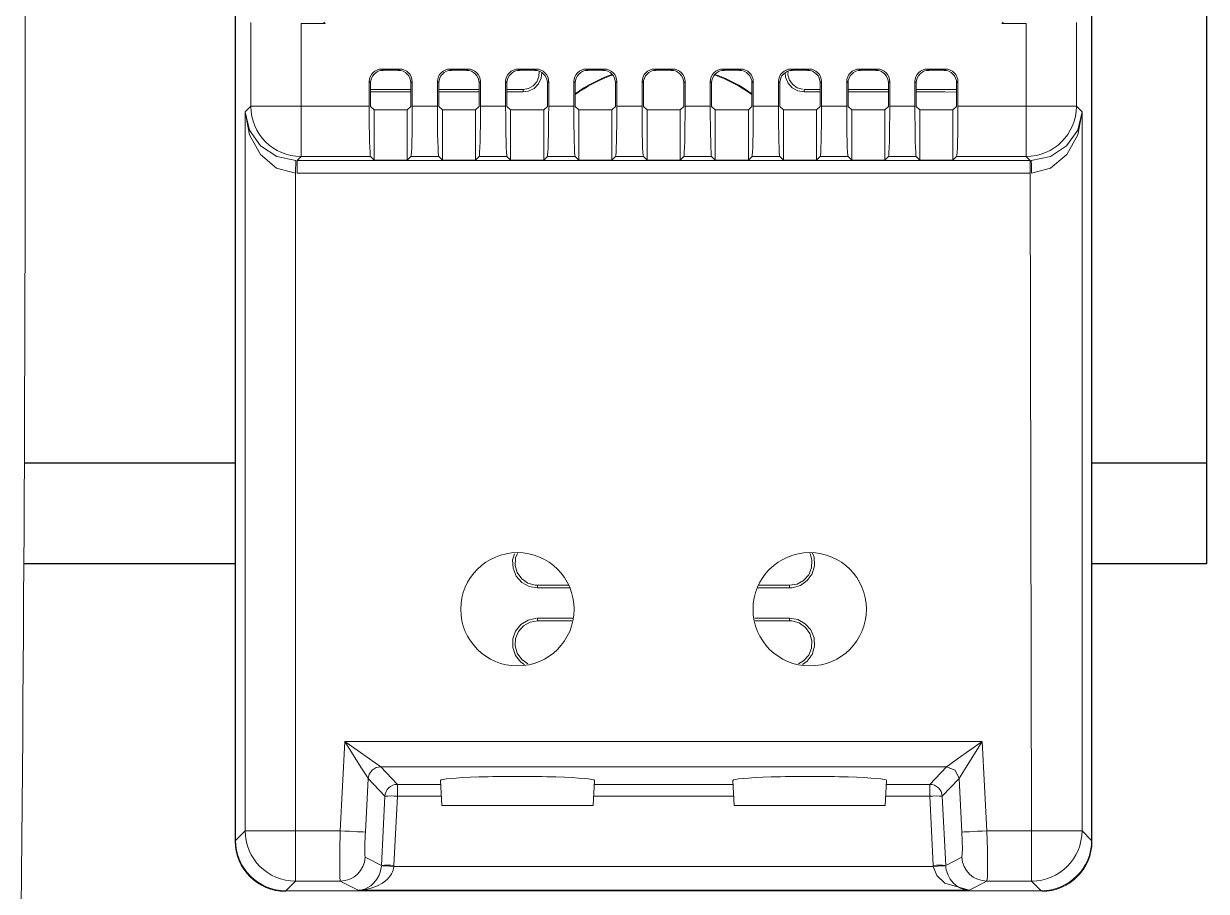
# Model space of a CAD drawing. Header units: millimetres. Extents: x -6000 to 26000, y -6000 to 26000.
# Drawn here: x 148.12 to 154.64, y -4312.5 to -4307.7 of the extents above; entities that cross this region are included whole.
import ezdxf

# ---------------------------------------------------------------- set-up
doc = ezdxf.new("R2010")
doc.units = ezdxf.units.MM
doc.header["$MEASUREMENT"] = 0
doc.layers.add('Чертеж и Рисунок_Ном._пера__21', color=7, linetype='Continuous', lineweight=30)
doc.layers.add('Чертеж и Рисунок_Ном._пера__7', color=7, linetype='Continuous', lineweight=15)
doc.layers.add('Чертеж и Рисунок_Ном._пера__8', color=7, linetype='Continuous', lineweight=15, true_color=0xa80f02)

msp = doc.modelspace()

# ---------------------------------------------------------------- linework, layer by layer
at = {"layer": 'Чертеж и Рисунок_Ном._пера__21', "color": 7, "linetype": 'Continuous', "lineweight": 30}
for p, q in [((154.644, -4305.8191), (154.644, -4310.6876)), ((154.644, -4306.3755), (154.644, -4310.1312)), ((149.285, -4310.1312), (148.1192, -4310.1312)), ((154.644, -4310.1312), (154.0107, -4310.1312)), ((149.285, -4310.6876), (148.1164, -4310.6876)), ((154.644, -4310.6876), (154.0107, -4310.6876))]:
    msp.add_line(p, q, dxfattribs=at)
at = {"layer": 'Чертеж и Рисунок_Ном._пера__7', "color": 7, "linetype": 'Continuous', "lineweight": 15}
for p, q in [((149.2831, -4312.2199), (149.2831, -4304.2904)), ((149.285, -4304.2907), (149.285, -4312.2159)), ((154.0107, -4312.2159), (154.0107, -4304.2907)), ((154.0125, -4312.2199), (154.0125, -4304.2904)), ((149.3689, -4307.6966), (149.3689, -4308.16)), ((149.647, -4307.7037), (149.647, -4308.16)), ((149.7804, -4307.7037), (149.647, -4307.7037)), ((149.7731, -4307.6964), (149.7804, -4307.7037)), ((153.5153, -4307.7037), (153.5226, -4307.6964)), ((153.6487, -4307.7037), (153.5153, -4307.7037)), ((153.6487, -4308.16), (153.6487, -4307.7037)), ((153.9268, -4308.16), (153.9268, -4307.6966)), ((150.0925, -4307.9544), (150.1908, -4307.9544)), ((150.0925, -4307.9544), (150.0997, -4307.9617)), ((150.1836, -4307.9617), (150.0997, -4307.9617)), ((150.1836, -4307.9617), (150.1908, -4307.9544)), ((150.469, -4307.9544), (150.5674, -4307.9544)), ((150.469, -4307.9544), (150.4763, -4307.9617)), ((150.5601, -4307.9617), (150.4763, -4307.9617)), ((150.5601, -4307.9617), (150.5674, -4307.9544)), ((150.8456, -4307.9544), (150.9439, -4307.9544)), ((150.8456, -4307.9544), (150.8528, -4307.9617)), ((150.9367, -4307.9617), (150.8528, -4307.9617)), ((150.9367, -4307.9617), (150.9439, -4307.9544)), ((151.2221, -4307.9544), (151.3205, -4307.9544)), ((151.2221, -4307.9544), (151.2294, -4307.9617)), ((151.3132, -4307.9617), (151.2294, -4307.9617)), ((151.3132, -4307.9617), (151.3205, -4307.9544)), ((151.5987, -4307.9544), (151.697, -4307.9544)), ((151.5987, -4307.9544), (151.6059, -4307.9617)), ((151.6897, -4307.9617), (151.6059, -4307.9617)), ((151.6897, -4307.9617), (151.697, -4307.9544)), ((151.9752, -4307.9544), (152.0736, -4307.9544)), ((151.9752, -4307.9544), (151.9825, -4307.9617)), ((152.0663, -4307.9617), (151.9825, -4307.9617)), ((152.0663, -4307.9617), (152.0736, -4307.9544)), ((152.3517, -4307.9544), (152.4501, -4307.9544)), ((152.3517, -4307.9544), (152.359, -4307.9617)), ((152.4428, -4307.9617), (152.359, -4307.9617)), ((152.4428, -4307.9617), (152.4501, -4307.9544)), ((152.7283, -4307.9544), (152.8267, -4307.9544)), ((152.7283, -4307.9544), (152.7356, -4307.9617)), ((152.8194, -4307.9617), (152.7356, -4307.9617)), ((152.8194, -4307.9617), (152.8267, -4307.9544)), ((153.1048, -4307.9544), (153.2032, -4307.9544)), ((153.1048, -4307.9544), (153.1121, -4307.9617)), ((153.1959, -4307.9617), (153.1121, -4307.9617)), ((153.1959, -4307.9617), (153.2032, -4307.9544)), ((150.0229, -4308.024), (150.0229, -4308.16)), ((150.0229, -4308.024), (150.0302, -4308.0312)), ((150.0302, -4308.0312), (150.0302, -4308.1606)), ((150.2531, -4308.0312), (150.2604, -4308.024)), ((150.2531, -4308.1606), (150.2531, -4308.0312)), ((150.2604, -4308.16), (150.2604, -4308.024)), ((150.3995, -4308.024), (150.3995, -4308.16)), ((150.3995, -4308.024), (150.4068, -4308.0312)), ((150.4068, -4308.0312), (150.4068, -4308.1606)), ((150.6296, -4308.0312), (150.6369, -4308.024)), ((150.6296, -4308.1606), (150.6296, -4308.0312)), ((150.6369, -4308.16), (150.6369, -4308.024)), ((150.776, -4308.024), (150.776, -4308.16)), ((150.776, -4308.024), (150.7833, -4308.0312)), ((150.7833, -4308.0312), (150.7833, -4308.1606)), ((151.0062, -4308.0312), (151.0135, -4308.024)), ((151.0062, -4308.1606), (151.0062, -4308.0312)), ((151.0135, -4308.16), (151.0135, -4308.024)), ((151.1526, -4308.024), (151.1526, -4308.16)), ((151.1526, -4308.024), (151.1599, -4308.0312)), ((151.1599, -4308.0312), (151.1599, -4308.1606)), ((151.3827, -4308.0312), (151.39, -4308.024)), ((151.3827, -4308.1606), (151.3827, -4308.0312)), ((151.39, -4308.16), (151.39, -4308.024)), ((151.5291, -4308.024), (151.5291, -4308.16)), ((151.5291, -4308.024), (151.5364, -4308.0312)), ((151.5364, -4308.0312), (151.5364, -4308.1606)), ((151.7593, -4308.0312), (151.7665, -4308.024)), ((151.7593, -4308.1606), (151.7593, -4308.0312)), ((151.7665, -4308.16), (151.7665, -4308.024)), ((151.9057, -4308.024), (151.9057, -4308.16)), ((151.9057, -4308.024), (151.9129, -4308.0312)), ((151.9129, -4308.0312), (151.9129, -4308.1606)), ((152.1358, -4308.0312), (152.1431, -4308.024)), ((152.1358, -4308.1606), (152.1358, -4308.0312)), ((152.1431, -4308.16), (152.1431, -4308.024)), ((152.2822, -4308.024), (152.2822, -4308.16)), ((152.2822, -4308.024), (152.2895, -4308.0312)), ((152.2895, -4308.0312), (152.2895, -4308.1606)), ((152.5124, -4308.0312), (152.5196, -4308.024)), ((152.5124, -4308.1606), (152.5124, -4308.0312)), ((152.5196, -4308.16), (152.5196, -4308.024)), ((152.6588, -4308.024), (152.6588, -4308.16)), ((152.6588, -4308.024), (152.666, -4308.0312)), ((152.666, -4308.0312), (152.666, -4308.1606)), ((152.8889, -4308.0312), (152.8962, -4308.024)), ((152.8889, -4308.1606), (152.8889, -4308.0312)), ((152.8962, -4308.16), (152.8962, -4308.024)), ((153.0353, -4308.024), (153.0353, -4308.16)), ((153.0353, -4308.024), (153.0426, -4308.0312)), ((153.0426, -4308.0312), (153.0426, -4308.1606)), ((153.2655, -4308.0312), (153.2727, -4308.024)), ((153.2655, -4308.1606), (153.2655, -4308.0312)), ((153.2727, -4308.16), (153.2727, -4308.024)), ((150.2531, -4308.0813), (150.0302, -4308.0813)), ((150.4068, -4308.0667), (150.6296, -4308.0667)), ((150.6296, -4308.0813), (150.4068, -4308.0813)), ((150.7833, -4308.0667), (150.8722, -4308.0667)), ((150.862, -4308.0813), (150.7833, -4308.0813)), ((150.8722, -4308.0813), (150.862, -4308.0813)), ((150.8722, -4308.0667), (150.8722, -4308.0813)), ((152.4235, -4308.0667), (152.4235, -4308.0813)), ((152.4235, -4308.0667), (152.5124, -4308.0667)), ((152.4337, -4308.0813), (152.4235, -4308.0813)), ((152.5124, -4308.0813), (152.4337, -4308.0813)), ((152.666, -4308.0667), (152.8889, -4308.0667)), ((152.8889, -4308.0813), (152.666, -4308.0813)), ((153.0426, -4308.0667), (153.2655, -4308.0667)), ((149.3689, -4308.16), (149.338, -4308.1909)), ((149.647, -4308.16), (149.3689, -4308.16)), ((150.0229, -4308.16), (149.647, -4308.16)), ((149.647, -4308.16), (149.647, -4308.4381)), ((150.0302, -4308.1606), (150.0502, -4308.1807)), ((150.0502, -4308.1807), (150.0502, -4308.4583)), ((150.2331, -4308.1807), (150.0502, -4308.1807)), ((150.2331, -4308.1807), (150.2531, -4308.1606)), ((150.2331, -4308.4583), (150.2331, -4308.1807)), ((150.2604, -4308.16), (150.3995, -4308.16)), ((150.4068, -4308.1606), (150.4268, -4308.1807)), ((150.4268, -4308.1807), (150.4268, -4308.4583)), ((150.6096, -4308.1807), (150.4268, -4308.1807)), ((150.6096, -4308.1807), (150.6296, -4308.1606)), ((150.6096, -4308.4583), (150.6096, -4308.1807)), ((150.6369, -4308.16), (150.776, -4308.16)), ((150.7833, -4308.1606), (150.8033, -4308.1807)), ((150.8033, -4308.1807), (150.8033, -4308.4583)), ((150.9861, -4308.1807), (150.8033, -4308.1807)), ((150.9861, -4308.1807), (151.0062, -4308.1606)), ((150.9861, -4308.4583), (150.9861, -4308.1807)), ((151.0135, -4308.16), (151.1526, -4308.16)), ((151.1599, -4308.1606), (151.1799, -4308.1807)), ((151.1799, -4308.1807), (151.1799, -4308.4583)), ((151.3627, -4308.1807), (151.1799, -4308.1807)), ((151.3627, -4308.1807), (151.3827, -4308.1606)), ((151.3627, -4308.4583), (151.3627, -4308.1807)), ((151.39, -4308.16), (151.5291, -4308.16)), ((151.5364, -4308.1606), (151.5564, -4308.1807)), ((151.5564, -4308.1807), (151.5564, -4308.4583)), ((151.7392, -4308.1807), (151.5564, -4308.1807)), ((151.7392, -4308.1807), (151.7593, -4308.1606)), ((151.7392, -4308.4583), (151.7392, -4308.1807)), ((151.7665, -4308.16), (151.9057, -4308.16)), ((151.9129, -4308.1606), (151.933, -4308.1807)), ((151.933, -4308.1807), (151.933, -4308.4583)), ((152.1158, -4308.1807), (151.933, -4308.1807)), ((152.1158, -4308.1807), (152.1358, -4308.1606)), ((152.1158, -4308.4583), (152.1158, -4308.1807)), ((152.1431, -4308.16), (152.2822, -4308.16)), ((152.2895, -4308.1606), (152.3095, -4308.1807)), ((152.3095, -4308.1807), (152.3095, -4308.4583)), ((152.4923, -4308.1807), (152.3095, -4308.1807)), ((152.4923, -4308.1807), (152.5124, -4308.1606)), ((152.4923, -4308.4583), (152.4923, -4308.1807)), ((152.5196, -4308.16), (152.6588, -4308.16)), ((152.666, -4308.1606), (152.6861, -4308.1807)), ((152.6861, -4308.1807), (152.6861, -4308.4583)), ((152.8689, -4308.1807), (152.6861, -4308.1807)), ((152.8689, -4308.1807), (152.8889, -4308.1606)), ((152.8689, -4308.4583), (152.8689, -4308.1807)), ((152.8962, -4308.16), (153.0353, -4308.16)), ((153.0426, -4308.1606), (153.0626, -4308.1807)), ((153.0626, -4308.1807), (153.0626, -4308.4583)), ((153.2454, -4308.1807), (153.0626, -4308.1807)), ((153.2454, -4308.1807), (153.2655, -4308.1606)), ((153.2454, -4308.4583), (153.2454, -4308.1807)), ((153.6487, -4308.16), (153.2727, -4308.16)), ((153.6487, -4308.4381), (153.6487, -4308.16)), ((153.9268, -4308.16), (153.6487, -4308.16)), ((153.9577, -4308.1909), (153.9268, -4308.16)), ((149.338, -4308.1909), (149.338, -4312.1629)), ((153.9577, -4312.1629), (153.9577, -4308.1909)), ((149.647, -4308.4381), (149.6249, -4308.4602)), ((149.647, -4308.4381), (150.03, -4308.4381)), ((150.03, -4308.4381), (150.0502, -4308.4583)), ((150.2331, -4308.4583), (150.2533, -4308.4381)), ((150.4066, -4308.4381), (150.2533, -4308.4381)), ((150.4066, -4308.4381), (150.4268, -4308.4583)), ((150.6096, -4308.4583), (150.6298, -4308.4381)), ((150.7831, -4308.4381), (150.6298, -4308.4381)), ((150.7831, -4308.4381), (150.8033, -4308.4583)), ((150.9861, -4308.4583), (151.0064, -4308.4381)), ((151.1597, -4308.4381), (151.0064, -4308.4381)), ((151.1597, -4308.4381), (151.1799, -4308.4583)), ((151.3627, -4308.4583), (151.3829, -4308.4381)), ((151.5362, -4308.4381), (151.3829, -4308.4381)), ((151.5362, -4308.4381), (151.5564, -4308.4583)), ((151.7392, -4308.4583), (151.7595, -4308.4381)), ((151.9128, -4308.4381), (151.7595, -4308.4381)), ((151.9128, -4308.4381), (151.933, -4308.4583)), ((152.1158, -4308.4583), (152.136, -4308.4381)), ((152.2893, -4308.4381), (152.136, -4308.4381)), ((152.2893, -4308.4381), (152.3095, -4308.4583)), ((152.4923, -4308.4583), (152.5125, -4308.4381)), ((152.6659, -4308.4381), (152.5125, -4308.4381)), ((152.6659, -4308.4381), (152.6861, -4308.4583)), ((152.8689, -4308.4583), (152.8891, -4308.4381)), ((153.0424, -4308.4381), (152.8891, -4308.4381)), ((153.0424, -4308.4381), (153.0626, -4308.4583)), ((153.2454, -4308.4583), (153.2656, -4308.4381)), ((153.2656, -4308.4381), (153.6487, -4308.4381)), ((153.6707, -4308.4602), (153.6487, -4308.4381)), ((149.6249, -4308.4602), (153.6707, -4308.4602)), ((149.6249, -4308.5297), (149.6249, -4308.4602)), ((150.2331, -4308.4583), (150.0502, -4308.4583)), ((150.6096, -4308.4583), (150.4268, -4308.4583)), ((150.9861, -4308.4583), (150.8033, -4308.4583)), ((151.3627, -4308.4583), (151.1799, -4308.4583)), ((151.7392, -4308.4583), (151.5564, -4308.4583)), ((152.1158, -4308.4583), (151.933, -4308.4583)), ((152.4923, -4308.4583), (152.3095, -4308.4583)), ((152.8689, -4308.4583), (152.6861, -4308.4583)), ((153.2454, -4308.4583), (153.0626, -4308.4583)), ((153.6707, -4308.5297), (153.6707, -4308.4602)), ((149.6161, -4312.1629), (149.6161, -4308.5296)), ((149.6249, -4308.5297), (153.6707, -4308.5297)), ((153.6707, -4308.5297), (153.6796, -4312.1629)), ((150.9523, -4310.8214), (150.9523, -4310.8068)), ((150.9523, -4310.8068), (151.1246, -4310.8068)), ((151.131, -4310.8214), (150.9523, -4310.8214)), ((152.3433, -4310.8214), (152.1647, -4310.8214)), ((152.1711, -4310.8068), (152.3433, -4310.8068)), ((152.3433, -4310.8068), (152.3433, -4310.8214)), ((150.9523, -4310.9883), (151.1459, -4310.9883)), ((150.9523, -4310.9883), (150.9523, -4311.0029)), ((152.3433, -4311.0029), (152.3433, -4310.9883)), ((151.142, -4311.0029), (150.9523, -4311.0029)), ((152.3433, -4311.0029), (152.154, -4311.0029)), ((149.8629, -4312.1629), (149.8888, -4311.6703)), ((153.4069, -4311.6703), (149.8888, -4311.6703)), ((153.4328, -4312.1629), (153.4069, -4311.6703)), ((150.0865, -4311.8092), (153.2092, -4311.8092)), ((150.0865, -4311.8092), (150.1786, -4311.9064)), ((153.2092, -4311.8092), (153.1171, -4311.9064)), ((150.0016, -4312.1702), (150.0171, -4311.875)), ((150.0171, -4311.875), (150.1092, -4311.9722)), ((150.4165, -4311.885), (150.4238, -4312.0242)), ((151.2584, -4312.0242), (151.2657, -4311.885)), ((152.03, -4311.885), (152.0373, -4312.0242)), ((152.8719, -4312.0242), (152.8792, -4311.885)), ((153.1865, -4311.9722), (153.2786, -4311.875)), ((153.2786, -4311.875), (153.294, -4312.1702)), ((150.1786, -4311.9722), (150.1786, -4311.9064)), ((153.1171, -4311.9064), (153.1171, -4311.9722)), ((150.1092, -4311.9722), (150.0902, -4312.3548)), ((150.1595, -4312.3548), (150.1786, -4311.9722)), ((150.8411, -4312.0242), (150.4238, -4312.0242)), ((151.2584, -4312.0242), (150.8411, -4312.0242)), ((152.4546, -4312.0242), (152.0373, -4312.0242)), ((152.8719, -4312.0242), (152.4546, -4312.0242)), ((153.1171, -4311.9722), (153.1361, -4312.3548)), ((153.1865, -4311.9722), (153.2055, -4312.3548)), ((149.285, -4312.2159), (149.338, -4312.1629)), ((149.338, -4312.1629), (149.6161, -4312.1629)), ((149.6161, -4312.1629), (149.8629, -4312.1629)), ((149.6161, -4312.441), (149.6161, -4312.1629)), ((153.4328, -4312.1629), (153.6796, -4312.1629)), ((153.6796, -4312.1629), (153.9577, -4312.1629)), ((153.6796, -4312.1629), (153.6796, -4312.441)), ((153.9577, -4312.1629), (154.0107, -4312.2159)), ((150.0014, -4312.3093), (150.0902, -4312.3548)), ((150.1595, -4312.3548), (150.1592, -4312.36)), ((150.1592, -4312.36), (153.1365, -4312.36)), ((153.1361, -4312.3548), (153.1365, -4312.36)), ((153.2055, -4312.3548), (153.2942, -4312.3093)), ((149.5631, -4312.494), (149.6161, -4312.441)), ((149.6161, -4312.441), (149.8627, -4312.441)), ((149.9615, -4312.4917), (149.8627, -4312.441)), ((153.3341, -4312.4917), (153.433, -4312.441)), ((153.433, -4312.441), (153.6796, -4312.441)), ((153.6796, -4312.441), (153.7326, -4312.494)), ((153.7326, -4312.494), (149.5631, -4312.494)), ((153.3341, -4312.4917), (149.9615, -4312.4917))]:
    msp.add_line(p, q, dxfattribs=at)
at = {"layer": 'Чертеж и Рисунок_Ном._пера__7', "color": 7, "linetype": 'Continuous', "lineweight": 15, "flags": 128}
for points in [[(150.8722, -4308.0667), (150.9019, -4308.0616), (150.9282, -4308.047), (150.9483, -4308.0245), (150.9597, -4307.9966), (150.9612, -4307.9683)], [(150.9757, -4307.9753), (150.9727, -4308.0047), (150.9579, -4308.0364), (150.9334, -4308.0614), (150.902, -4308.0769), (150.8722, -4308.0813)], [(152.4235, -4308.0813), (152.389, -4308.0754), (152.3583, -4308.0584), (152.335, -4308.0322), (152.3217, -4307.9998), (152.3198, -4307.9754)], [(152.3354, -4307.968), (152.3343, -4307.9873), (152.3428, -4308.0162), (152.3604, -4308.0407), (152.3851, -4308.058), (152.4141, -4308.0662)], [(150.0302, -4308.0677), (150.078, -4308.0667), (150.2531, -4308.0667)], [(153.2655, -4308.0827), (153.1998, -4308.0813), (153.0426, -4308.0813)], [(149.338, -4308.1909), (149.3619, -4308.2923), (149.4232, -4308.3788), (149.5129, -4308.4376), (149.6178, -4308.4601)], [(149.6161, -4308.5296), (149.5113, -4308.5013), (149.4219, -4308.4273), (149.3612, -4308.3185), (149.338, -4308.1909)], [(153.6778, -4308.4601), (153.7828, -4308.4376), (153.8725, -4308.3788), (153.9338, -4308.2923), (153.9577, -4308.1909)], [(153.9577, -4308.1909), (153.9345, -4308.3185), (153.8737, -4308.4273), (153.7844, -4308.5013), (153.6796, -4308.5296)], [(149.6178, -4308.4601), (149.6173, -4308.4811), (149.6167, -4308.5044), (149.6161, -4308.5296)], [(153.6778, -4308.4601), (153.6784, -4308.4811), (153.679, -4308.5044), (153.6796, -4308.5296)], [(150.9523, -4310.8214), (150.9063, -4310.8135), (150.8654, -4310.7909), (150.8344, -4310.756), (150.8166, -4310.7128), (150.8142, -4310.6661), (150.8241, -4310.6323)], [(150.8408, -4310.6307), (150.8309, -4310.6547), (150.8286, -4310.6965), (150.8403, -4310.7366), (150.8646, -4310.7706), (150.8988, -4310.7947), (150.939, -4310.8061), (150.9523, -4310.8068)], [(152.4698, -4310.6293), (152.479, -4310.6517), (152.4815, -4310.6984), (152.4684, -4310.7432), (152.4412, -4310.7811), (152.4029, -4310.8079), (152.358, -4310.8206), (152.3433, -4310.8214)], [(152.3433, -4310.8068), (152.3846, -4310.7998), (152.4211, -4310.7795), (152.4489, -4310.7483), (152.4648, -4310.7096), (152.467, -4310.6678), (152.4561, -4310.6306)], [(150.8804, -4311.2441), (150.8593, -4311.2308), (150.8303, -4311.1942), (150.8151, -4311.1501), (150.8153, -4311.1034), (150.831, -4311.0594), (150.8604, -4311.023), (150.9001, -4310.9985), (150.9457, -4310.9884)], [(152.1511, -4310.9879), (152.1662, -4310.9883), (152.3433, -4310.9883)], [(152.3433, -4310.9883), (152.3894, -4310.9961), (152.4302, -4311.0188), (152.4613, -4311.0536), (152.479, -4311.0968), (152.4815, -4311.1435), (152.4684, -4311.1883), (152.4412, -4311.2263), (152.4142, -4311.2452)], [(150.9523, -4311.0029), (150.9111, -4311.0099), (150.8745, -4311.0301), (150.8467, -4311.0614), (150.8309, -4311.1), (150.8287, -4311.1418), (150.8404, -4311.1819), (150.8648, -4311.2159), (150.899, -4311.2399)], [(152.3928, -4311.2403), (152.421, -4311.2247), (152.4488, -4311.1936), (152.4648, -4311.1549), (152.467, -4311.1132), (152.4554, -4311.073), (152.4311, -4311.039), (152.3969, -4311.0149), (152.3566, -4311.0036), (152.3433, -4311.0029)], [(149.8888, -4311.6703), (150.025, -4311.766), (150.0686, -4311.7966), (150.0865, -4311.8092)], [(150.0171, -4311.875), (150.0055, -4311.8565), (149.9772, -4311.8114), (149.8888, -4311.6703)], [(153.2092, -4311.8092), (153.2271, -4311.7966), (153.2706, -4311.766), (153.4069, -4311.6703)], [(153.4069, -4311.6703), (153.3184, -4311.8114), (153.2902, -4311.8565), (153.2786, -4311.875)], [(150.0865, -4311.8092), (150.0617, -4311.8138), (150.0387, -4311.8283), (150.023, -4311.8505), (150.0171, -4311.875)], [(153.2786, -4311.875), (153.2569, -4311.8283), (153.2092, -4311.8092)], [(149.8627, -4312.441), (149.8606, -4312.4178), (149.8599, -4312.357), (149.8607, -4312.2677), (149.8629, -4312.1629)], [(150.0016, -4312.1702), (149.9891, -4312.1695), (149.9758, -4312.1688), (149.9585, -4312.1679), (149.9378, -4312.1669), (149.9144, -4312.1656), (149.8891, -4312.1643), (149.8629, -4312.1629)], [(153.294, -4312.1702), (153.3066, -4312.1695), (153.3199, -4312.1688), (153.3371, -4312.1679), (153.3579, -4312.1669), (153.3813, -4312.1656), (153.4066, -4312.1643), (153.4328, -4312.1629)], [(153.4328, -4312.1629), (153.435, -4312.2677), (153.4358, -4312.357), (153.4351, -4312.4178), (153.433, -4312.441)], [(150.0016, -4312.1702), (150.0009, -4312.1837), (150.0004, -4312.1969), (149.9998, -4312.2099), (149.9994, -4312.2226), (149.9988, -4312.2463), (149.9986, -4312.2673), (149.9988, -4312.2846), (149.9993, -4312.2976), (150.0014, -4312.3093)], [(153.2942, -4312.3093), (153.2971, -4312.2673), (153.294, -4312.1702)], [(149.9615, -4312.4917), (149.9737, -4312.4906), (149.9845, -4312.4886), (150.0018, -4312.4831), (150.0309, -4312.467), (150.049, -4312.4512), (150.0653, -4312.4307), (150.0775, -4312.4085), (150.0836, -4312.3921), (150.0878, -4312.3753), (150.09, -4312.3582)], [(150.1592, -4312.36), (150.1575, -4312.3702), (150.1548, -4312.3803), (150.1509, -4312.3904), (150.146, -4312.4004), (150.1399, -4312.4101), (150.1213, -4312.4321), (150.0961, -4312.4523), (150.0683, -4312.4679), (150.0338, -4312.4809), (150.0042, -4312.4877), (149.9615, -4312.4917)], [(150.1592, -4312.36), (150.1345, -4312.3584), (150.1116, -4312.3574), (150.0959, -4312.3574)], [(153.1365, -4312.36), (153.1612, -4312.3584), (153.1841, -4312.3574), (153.1998, -4312.3574)], [(153.3341, -4312.4917), (153.1995, -4312.4523), (153.1557, -4312.4101), (153.1365, -4312.36)], [(153.2057, -4312.3582), (153.2068, -4312.3685), (153.2086, -4312.3787), (153.2111, -4312.3888), (153.2143, -4312.3988), (153.2182, -4312.4085), (153.2303, -4312.4307), (153.2467, -4312.4512), (153.2647, -4312.467), (153.2872, -4312.4802), (153.3063, -4312.4873), (153.3341, -4312.4917)]]:
    msp.add_lwpolyline(points, dxfattribs=at)
at = {"layer": 'Чертеж и Рисунок_Ном._пера__7', "color": 7, "linetype": 'Continuous', "lineweight": 15}
for centre in [(150.8411, -4310.9393), (152.4546, -4310.9393)]:
    msp.add_circle(centre, 0.313, dxfattribs=at)
for centre, radius, start, end in [((-320.3168, -4308.0385), 468.4407, 359.257985, 0.742021), ((151.6478, -4308.7729), 0.8382, 109.76904, 125.60194), ((151.6478, -4308.7729), 0.8382, 54.39806, 70.23096), ((151.6478, -4308.7729), 0.8346, 109.67147, 125.7813), ((151.6478, -4308.7729), 0.8346, 54.2187, 70.32853), ((149.6472, -4308.1598), 0.2783, 180.04614, 269.95386), ((153.6484, -4308.1598), 0.2783, 270.04619, 359.95371), ((150.1788, -4311.9761), 0.0697, 90.17213, 176.82296), ((153.1169, -4311.9761), 0.0697, 3.17556, 89.82846), ((150.1439, -4312.3465), 0.3759, 84.706, 95.29229), ((153.1518, -4312.3463), 0.3757, 84.70404, 95.29596), ((149.6163, -4312.1627), 0.2783, 180.04589, 269.95411), ((153.6794, -4312.1627), 0.2783, 270.04595, 359.95405), ((149.8624, -4312.3018), 0.1392, 270.11549, 356.94219), ((150.1249, -4312.7293), 0.3761, 84.70902, 95.29098), ((153.1708, -4312.7293), 0.3761, 84.709, 95.291), ((153.4332, -4312.3018), 0.1392, 183.05738, 269.88494)]:
    msp.add_arc(centre, radius, start, end, dxfattribs=at)
for centre, major_axis, ratio, start_param, end_param in [((150.0925, -4308.024), (0.0492, -0.0492), 0.999315, 2.357222, 3.925963), ((150.0998, -4308.0313), (0.0492, -0.0492), 0.999315, 2.357222, 3.925963), ((150.1835, -4308.0313), (0.0492, 0.0492), 0.999315, 5.498815, 7.067556), ((150.1908, -4308.024), (0.0492, 0.0492), 0.999315, 5.498815, 7.067556), ((150.4691, -4308.024), (0.0492, -0.0492), 0.999315, 2.357222, 3.925963), ((150.4763, -4308.0313), (0.0492, -0.0492), 0.999315, 2.357222, 3.925963), ((150.5601, -4308.0313), (0.0492, 0.0492), 0.999315, 5.498815, 7.067556), ((150.5673, -4308.024), (0.0492, 0.0492), 0.999315, 5.498815, 7.067556), ((150.8456, -4308.024), (0.0492, -0.0492), 0.999315, 2.357222, 3.925963), ((150.8529, -4308.0313), (0.0492, -0.0492), 0.999315, 2.357222, 3.925963), ((150.9366, -4308.0313), (0.0492, 0.0492), 0.999315, 5.498815, 7.067556), ((150.9439, -4308.024), (0.0492, 0.0492), 0.999315, 5.498815, 7.067556), ((151.2222, -4308.024), (0.0492, -0.0492), 0.999315, 2.357222, 3.925963), ((151.2294, -4308.0313), (0.0492, -0.0492), 0.999315, 2.357222, 3.925963), ((151.3132, -4308.0313), (0.0492, 0.0492), 0.999315, 5.498815, 7.067556), ((151.3204, -4308.024), (0.0492, 0.0492), 0.999315, 5.498815, 7.067556), ((151.5987, -4308.024), (0.0492, -0.0492), 0.999315, 2.357222, 3.925963), ((151.606, -4308.0313), (0.0492, -0.0492), 0.999315, 2.357222, 3.925963), ((151.6897, -4308.0313), (-0.0492, -0.0492), 0.999315, 2.357222, 3.925963), ((151.697, -4308.024), (-0.0492, -0.0492), 0.999315, 2.357222, 3.925963), ((151.9752, -4308.024), (-0.0492, 0.0492), 0.999315, 5.498815, 7.067556), ((151.9825, -4308.0313), (-0.0492, 0.0492), 0.999315, 5.498815, 7.067556), ((152.0662, -4308.0313), (-0.0492, -0.0492), 0.999315, 2.357222, 3.925963), ((152.0735, -4308.024), (-0.0492, -0.0492), 0.999315, 2.357222, 3.925963), ((152.3518, -4308.024), (-0.0492, 0.0492), 0.999315, 5.498815, 7.067556), ((152.3591, -4308.0313), (-0.0492, 0.0492), 0.999315, 5.498815, 7.067556), ((152.4428, -4308.0313), (-0.0492, -0.0492), 0.999315, 2.357222, 3.925963), ((152.4501, -4308.024), (-0.0492, -0.0492), 0.999315, 2.357222, 3.925963), ((152.7283, -4308.024), (-0.0492, 0.0492), 0.999315, 5.498815, 7.067556), ((152.7356, -4308.0313), (-0.0492, 0.0492), 0.999315, 5.498815, 7.067556), ((152.8193, -4308.0313), (-0.0492, -0.0492), 0.999315, 2.357222, 3.925963), ((152.8266, -4308.024), (-0.0492, -0.0492), 0.999315, 2.357222, 3.925963), ((153.1049, -4308.024), (-0.0492, 0.0492), 0.999315, 5.498815, 7.067556), ((153.1122, -4308.0313), (-0.0492, 0.0492), 0.999315, 5.498815, 7.067556), ((153.1959, -4308.0313), (-0.0492, -0.0492), 0.999315, 2.357222, 3.925963), ((153.2032, -4308.024), (-0.0492, -0.0492), 0.999315, 2.357222, 3.925963), ((150.0302, -4308.16), (0, 0.2782), 0.026186, 1.570796, 3.115413), ((150.2531, -4308.16), (0, 0.2782), 0.026186, 3.167773, 4.712389), ((150.4068, -4308.16), (0, 0.2782), 0.026186, 1.570796, 3.115413), ((150.6296, -4308.16), (0, 0.2782), 0.026186, 3.167773, 4.712389), ((150.7833, -4308.16), (0, 0.2782), 0.026186, 1.570796, 3.115413), ((151.0062, -4308.16), (0, 0.2782), 0.026186, 3.167773, 4.712389), ((151.1599, -4308.16), (0, 0.2782), 0.026186, 1.570796, 3.115413), ((151.3827, -4308.16), (0, 0.2782), 0.026186, 3.167773, 4.712389), ((151.5364, -4308.16), (0, 0.2782), 0.026186, 1.570796, 3.115413), ((151.7593, -4308.16), (0, 0.2782), 0.026186, 3.167773, 4.712389), ((151.913, -4308.16), (0, 0.2782), 0.026186, 1.570796, 3.115413), ((152.1358, -4308.16), (0, 0.2782), 0.026186, 3.167773, 4.712389), ((152.2895, -4308.16), (0, 0.2782), 0.026186, 1.570796, 3.115413), ((152.5124, -4308.16), (0, 0.2782), 0.026186, 3.167773, 4.712389), ((152.666, -4308.16), (0, 0.2782), 0.026186, 1.570796, 3.115413), ((152.8889, -4308.16), (0, 0.2782), 0.026186, 3.167773, 4.712389), ((153.0426, -4308.16), (0, 0.2782), 0.026186, 1.570796, 3.115413), ((153.2654, -4308.16), (0, 0.2782), 0.026186, 3.167773, 4.712389), ((150.8411, -4311.885), (0.4246, 0), 0.052408, 6.280439, 9.427525), ((152.4546, -4311.885), (0.4246, 0), 0.052408, 6.280439, 9.427525), ((149.5617, -4312.2191), (0.1973, 0.1973), 0.997265, 2.360303, 3.922882), ((149.5633, -4312.2157), (-0.1969, -0.1969), 0.999315, 5.498815, 7.067556), ((153.7324, -4312.2157), (0.1969, -0.1969), 0.999315, 5.498815, 7.067556), ((153.734, -4312.2191), (-0.1973, 0.1973), 0.997265, 2.360303, 3.922882)]:
    msp.add_ellipse(centre, major_axis=major_axis, ratio=ratio, start_param=start_param, end_param=end_param, dxfattribs=at)
at = {"layer": 'Чертеж и Рисунок_Ном._пера__8', "color": 14, "linetype": 'Continuous', "lineweight": 15, "true_color": 0xa80f02}
for p, q in [((150.1786, -4311.9064), (150.4176, -4311.9064)), ((151.2645, -4311.9064), (152.0311, -4311.9064)), ((152.8781, -4311.9064), (153.1171, -4311.9064)), ((150.1786, -4311.9722), (150.421, -4311.9722)), ((151.2611, -4311.9722), (152.0346, -4311.9722)), ((152.8746, -4311.9722), (153.1171, -4311.9722))]:
    msp.add_line(p, q, dxfattribs=at)

doc.saveas('drawing.dxf')
